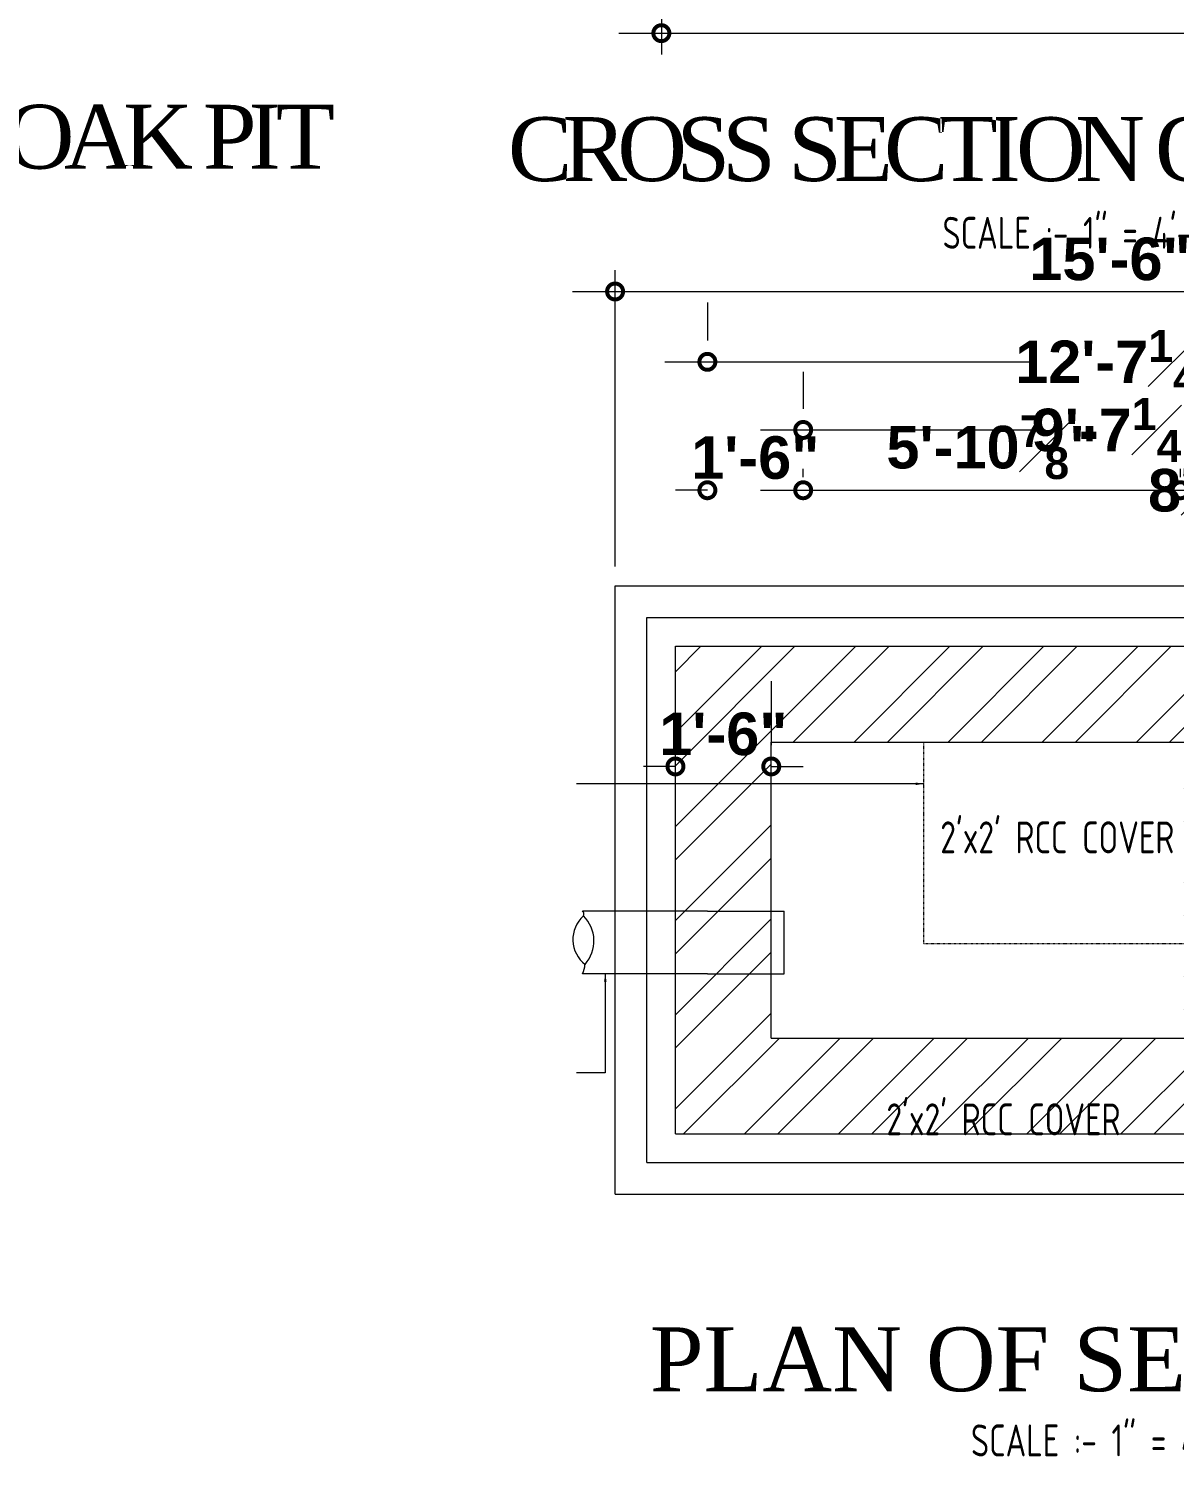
# Model space of a CAD drawing. Header units: inches. Extents: x -9998782 to 66725, y -6520505 to 8308.
# Drawn here: x -4995293.7 to -4995078.4, y -3259052.1 to -3258783.7 of the extents above; entities that cross this region are included whole.
import ezdxf

# ---------------------------------------------------------------- set-up
doc = ezdxf.new("R2010")
doc.units = ezdxf.units.IN
doc.header["$LTSCALE"] = 2
doc.header["$MEASUREMENT"] = 0
doc.header["$PDMODE"] = 34
doc.linetypes.add('ACAD_ISO02W100', pattern=[15, 12, -3])
doc.linetypes.add('HIDDEN', pattern=[0.375, 0.25, -0.125])
doc.layers.get('0').update_dxf_attribs({"linetype": 'CONTINUOUS'})
doc.layers.get('DEFPOINTS').update_dxf_attribs({"color": 141, "linetype": 'CONTINUOUS'})
for name, color, linetype, lineweight in [('1', 7, 'CONTINUOUS', 13), ('DIM_LINE', 173, 'CONTINUOUS', 20), ('dimensions', 7, 'CONTINUOUS', 15), ('HATCH', 60, 'ACAD_ISO02W100', 13), ('OUTLINE', 1, 'CONTINUOUS', 25), ('TEXT', 181, 'CONTINUOUS', 25), ('tile', 21, 'CONTINUOUS', 9)]:
    doc.layers.add(name, color=color, linetype=linetype, lineweight=lineweight)
doc.styles.add('int text 1in-4ft', font='trebuc.ttf', dxfattribs={"height": 3.5})
doc.styles.add('ordinary', font='times.ttf')
doc.styles.add('STYLE1', font='arialbd.ttf')
doc.dimstyles.new('dim 1in-4ft', dxfattribs={"dimscale": 0.5, "dimtxt": 3.5, "dimasz": 3, "dimexe": 6, "dimexo": 12, "dimgap": 1, "dimtad": 1, "dimzin": 0, "dimdsep": 46, "dimlunit": 4, "dimtxsty": 'int text 1in-4ft', "dimblk": 'DOT', "dimcen": 4, "dimdle": 6, "dimclrt": 7, "dimadec": 0, "dimazin": 0, "dimtfac": 1, "dimtofl": 0, "dimtmove": 0, "dimatfit": 3, "dimfxl": 7, "dimfxlon": 1, "dimtolj": 1, "dimtzin": 0, "dimarcsym": 0})
doc.dimstyles.new('Ronika', dxfattribs={"dimtxt": 8, "dimasz": 6, "dimexe": 4, "dimexo": 16, "dimgap": 2, "dimtad": 1, "dimdec": 3, "dimzin": 3, "dimdsep": 46, "dimlunit": 4, "dimtxsty": 'STYLE1', "dimblk": 'DOTSMALL', "dimcen": 2, "dimdle": 8, "dimclrd": 256, "dimclre": 7, "dimclrt": 256, "dimadec": 0, "dimazin": 0, "dimtfac": 0.75, "dimtdec": 3, "dimtix": 1, "dimtofl": 0, "dimtmove": 2, "dimatfit": 3, "dimfxl": 1, "dimfrac": 1, "dimtolj": 1, "dimtzin": 0, "dimlwd": 13, "dimlwe": 13, "dimarcsym": 0})

# ---------------------------------------------------------------- blocks, each defined once
blk = doc.blocks.new('_DOTSMALL')
at = {"color": 0, "linetype": 'ByBlock', "const_width": 0.5}
blk.add_lwpolyline([(-0.0625, 0, 1), (0.0625, 0, 1)], format="xyb", close=True, dxfattribs=at)
blk = doc.blocks.new('*D113')
at = {"layer": 'DEFPOINTS', "color": 0, "transparency": 16777216}
for p in [(-176552.13, 44149.44), (-176703.43, 44144.59), (-176552.13, 44144.59)]:
    blk.add_point(p, dxfattribs=at)
at = {"layer": 'DIM_LINE', "color": 7, "lineweight": 13, "transparency": 16777216}
for p, q in [((-176703.43, 44160.59), (-176703.43, 44153.44)), ((-176552.13, 44160.59), (-176552.13, 44153.44))]:
    blk.add_line(p, q, dxfattribs=at)
at = {"layer": 'DIM_LINE', "lineweight": 13, "transparency": 16777216}
for p, q in [((-176711.43, 44149.44), (-176642.54, 44149.44)), ((-176544.13, 44149.44), (-176609.04, 44149.44))]:
    blk.add_line(p, q, dxfattribs=at)
at = {"layer": 'DIM_LINE', "lineweight": 13, "transparency": 16777216, "xscale": 6, "yscale": 6, "zscale": 6, "rotation": 180}
blk.add_blockref('_DOTSMALL', (-176703.43, 44149.44), dxfattribs=at)
at = {"layer": 'DIM_LINE', "lineweight": 13, "transparency": 16777216, "xscale": 6, "yscale": 6, "zscale": 6}
blk.add_blockref('_DOTSMALL', (-176552.13, 44149.44), dxfattribs=at)
at = {"layer": 'DIM_LINE', "transparency": 16777216, "insert": (-176625.79, 44149.44), "char_height": 8, "attachment_point": 5, "style": 'STYLE1'}
blk.add_mtext('\\A1;12\'-7{\\H0.750000x;\\S1#4;}"', dxfattribs=at)
blk = doc.blocks.new('*D114')
at = {"layer": 'DEFPOINTS', "color": 0, "transparency": 16777216}
for p in [(-176570.13, 44136.64), (-176685.43, 44131.59), (-176570.13, 44131.59)]:
    blk.add_point(p, dxfattribs=at)
at = {"layer": 'DIM_LINE', "color": 7, "lineweight": 13, "transparency": 16777216}
for p, q in [((-176685.43, 44147.59), (-176685.43, 44140.64)), ((-176570.13, 44147.59), (-176570.13, 44140.64))]:
    blk.add_line(p, q, dxfattribs=at)
at = {"layer": 'DIM_LINE', "lineweight": 13, "transparency": 16777216}
for p, q in [((-176693.43, 44136.64), (-176640.3, 44136.64)), ((-176562.13, 44136.64), (-176611.28, 44136.64))]:
    blk.add_line(p, q, dxfattribs=at)
at = {"layer": 'DIM_LINE', "lineweight": 13, "transparency": 16777216, "xscale": 6, "yscale": 6, "zscale": 6, "rotation": 180}
blk.add_blockref('_DOTSMALL', (-176685.43, 44136.64), dxfattribs=at)
at = {"layer": 'DIM_LINE', "lineweight": 13, "transparency": 16777216, "xscale": 6, "yscale": 6, "zscale": 6}
blk.add_blockref('_DOTSMALL', (-176570.13, 44136.64), dxfattribs=at)
at = {"layer": 'DIM_LINE', "transparency": 16777216, "insert": (-176625.79, 44136.64), "char_height": 8, "attachment_point": 5, "style": 'STYLE1'}
blk.add_mtext('\\A1;9\'-7{\\H0.750000x;\\S1#4;}"', dxfattribs=at)
blk = doc.blocks.new('*D115')
at = {"layer": 'DEFPOINTS', "color": 0, "transparency": 16777216}
for p in [(-176709.43, 44079.4), (-176709.43, 44073.4), (-176691.43, 44073.4)]:
    blk.add_point(p, dxfattribs=at)
at = {"layer": 'OUTLINE', "color": 7, "lineweight": 13, "transparency": 16777216}
for p, q in [((-176691.43, 44089.4), (-176691.43, 44077.4)), ((-176709.43, 44063.4), (-176709.43, 44069.4))]:
    blk.add_line(p, q, dxfattribs=at)
at = {"layer": 'OUTLINE', "lineweight": 13, "transparency": 16777216}
for p, q in [((-176709.43, 44073.4), (-176715.43, 44073.4)), ((-176691.43, 44073.4), (-176685.43, 44073.4))]:
    blk.add_line(p, q, dxfattribs=at)
at = {"layer": 'OUTLINE', "lineweight": 13, "transparency": 16777216, "xscale": 6, "yscale": 6, "zscale": 6}
blk.add_blockref('_DOTSMALL', (-176709.43, 44073.4), dxfattribs=at)
at = {"layer": 'OUTLINE', "lineweight": 13, "transparency": 16777216, "xscale": 6, "yscale": 6, "zscale": 6, "rotation": 180}
blk.add_blockref('_DOTSMALL', (-176691.43, 44073.4), dxfattribs=at)
at = {"layer": 'OUTLINE', "transparency": 16777216, "insert": (-176700.43, 44079.48), "char_height": 8, "attachment_point": 5, "style": 'STYLE1'}
blk.add_mtext('\\A1;1\'-6"', dxfattribs=at)
blk = doc.blocks.new('*D119')
at = {"layer": 'DEFPOINTS', "color": 0, "transparency": 16777216}
for p in [(-176685.43, 44125.31), (-176703.43, 44111.77), (-176685.43, 44111.77)]:
    blk.add_point(p, dxfattribs=at)
at = {"layer": 'DIM_LINE', "color": 7, "lineweight": 13, "transparency": 16777216}
for p, q in [((-176703.43, 44127.77), (-176703.43, 44129.31)), ((-176685.43, 44127.77), (-176685.43, 44129.31))]:
    blk.add_line(p, q, dxfattribs=at)
at = {"layer": 'DIM_LINE', "lineweight": 13, "transparency": 16777216}
for p, q in [((-176703.43, 44125.31), (-176709.43, 44125.31)), ((-176685.43, 44125.31), (-176679.43, 44125.31))]:
    blk.add_line(p, q, dxfattribs=at)
at = {"layer": 'DIM_LINE', "lineweight": 13, "transparency": 16777216, "xscale": 6, "yscale": 6, "zscale": 6}
blk.add_blockref('_DOTSMALL', (-176703.43, 44125.31), dxfattribs=at)
at = {"layer": 'DIM_LINE', "lineweight": 13, "transparency": 16777216, "xscale": 6, "yscale": 6, "zscale": 6, "rotation": 180}
blk.add_blockref('_DOTSMALL', (-176685.43, 44125.31), dxfattribs=at)
at = {"layer": 'DIM_LINE', "transparency": 16777216, "insert": (-176694.43, 44131.4), "char_height": 8, "attachment_point": 5, "style": 'STYLE1'}
blk.add_mtext('\\A1;1\'-6"', dxfattribs=at)
blk = doc.blocks.new('*D120')
at = {"layer": 'DEFPOINTS', "color": 0, "transparency": 16777216}
for p in [(-176614.52, 44125.31), (-176685.43, 44111.77), (-176614.52, 44111.77)]:
    blk.add_point(p, dxfattribs=at)
at = {"layer": 'DIM_LINE', "color": 7, "lineweight": 13, "transparency": 16777216}
for p, q in [((-176685.43, 44127.77), (-176685.43, 44129.31)), ((-176614.52, 44127.77), (-176614.52, 44129.31))]:
    blk.add_line(p, q, dxfattribs=at)
at = {"layer": 'DIM_LINE', "lineweight": 13, "transparency": 16777216}
blk.add_line((-176693.43, 44125.31), (-176606.52, 44125.31), dxfattribs=at)
at = {"layer": 'DIM_LINE', "lineweight": 13, "transparency": 16777216, "xscale": 6, "yscale": 6, "zscale": 6, "rotation": 180}
blk.add_blockref('_DOTSMALL', (-176685.43, 44125.31), dxfattribs=at)
at = {"layer": 'DIM_LINE', "lineweight": 13, "transparency": 16777216, "xscale": 6, "yscale": 6, "zscale": 6}
blk.add_blockref('_DOTSMALL', (-176614.52, 44125.31), dxfattribs=at)
at = {"layer": 'DIM_LINE', "transparency": 16777216, "insert": (-176649.97, 44133.41), "char_height": 8, "attachment_point": 5, "style": 'STYLE1'}
blk.add_mtext('\\A1;5\'-10{\\H0.750000x;\\S7#8;}"', dxfattribs=at)
blk = doc.blocks.new('*D121')
at = {"layer": 'DEFPOINTS', "color": 0, "transparency": 16777216}
for p in [(-176605.91, 44125.31), (-176614.52, 44111.77), (-176605.91, 44111.77)]:
    blk.add_point(p, dxfattribs=at)
at = {"layer": 'DIM_LINE', "color": 7, "lineweight": 13, "transparency": 16777216}
for p, q in [((-176614.52, 44127.77), (-176614.52, 44129.31)), ((-176605.91, 44127.77), (-176605.91, 44129.31))]:
    blk.add_line(p, q, dxfattribs=at)
at = {"layer": 'DIM_LINE', "lineweight": 13, "transparency": 16777216}
blk.add_line((-176622.52, 44125.31), (-176597.91, 44125.31), dxfattribs=at)
at = {"layer": 'DIM_LINE', "lineweight": 13, "transparency": 16777216, "xscale": 6, "yscale": 6, "zscale": 6, "rotation": 180}
blk.add_blockref('_DOTSMALL', (-176614.52, 44125.31), dxfattribs=at)
at = {"layer": 'DIM_LINE', "lineweight": 13, "transparency": 16777216, "xscale": 6, "yscale": 6, "zscale": 6}
blk.add_blockref('_DOTSMALL', (-176605.91, 44125.31), dxfattribs=at)
at = {"layer": 'DIM_LINE', "transparency": 16777216, "insert": (-176610.22, 44125.31), "char_height": 8, "attachment_point": 5, "style": 'STYLE1'}
blk.add_mtext('\\A1;8{\\H0.750000x;\\S5#8;}"', dxfattribs=at)
blk = doc.blocks.new('_Dot')
at = {"layer": 'TEXT', "color": 0, "lineweight": -2}
blk.add_line((-0.5, 0), (-1, 0), dxfattribs=at)
at = {"layer": 'TEXT', "color": 0, "const_width": 0.5}
blk.add_lwpolyline([(-0.25, 0, 1), (0.25, 0, 1)], format="xyb", close=True, dxfattribs=at)
blk = doc.blocks.new('*D144')
at = {"layer": 'DEFPOINTS', "color": 0, "transparency": 16777216}
for p in [(-176534.79, 44162.66), (-176720.77, 44095), (-176534.79, 44095)]:
    blk.add_point(p, dxfattribs=at)
at = {"layer": 'DIM_LINE', "color": 7, "lineweight": 13, "transparency": 16777216}
for p, q in [((-176720.77, 44111), (-176720.77, 44166.66)), ((-176534.79, 44111), (-176534.79, 44166.66))]:
    blk.add_line(p, q, dxfattribs=at)
at = {"layer": 'DIM_LINE', "lineweight": 13, "transparency": 16777216}
blk.add_line((-176728.77, 44162.66), (-176526.79, 44162.66), dxfattribs=at)
at = {"layer": 'DIM_LINE', "lineweight": 13, "transparency": 16777216, "xscale": 6, "yscale": 6, "zscale": 6, "rotation": 180}
blk.add_blockref('_DOTSMALL', (-176720.77, 44162.66), dxfattribs=at)
at = {"layer": 'DIM_LINE', "lineweight": 13, "transparency": 16777216, "xscale": 6, "yscale": 6, "zscale": 6}
blk.add_blockref('_DOTSMALL', (-176534.79, 44162.66), dxfattribs=at)
at = {"layer": 'DIM_LINE', "transparency": 16777216, "insert": (-176627.78, 44168.74), "char_height": 8, "attachment_point": 5, "style": 'STYLE1'}
blk.add_mtext('\\A1;15\'-6"', dxfattribs=at)
blk = doc.blocks.new('HJGHG')
at = {"layer": 'TEXT', "insert": (-170946.4416, 55396.5215), "char_height": 12, "width": 950.154532, "attachment_point": 1, "style": 'ordinary'}
blk.add_mtext('{\\fTimes New Roman|b0|i0|c0|p18;\\T0.8;CROSS SECTION OF SOAK PIT}', dxfattribs=at)
blk = doc.blocks.new('*D142')
at = {"layer": 'DEFPOINTS', "color": 0, "transparency": 16777216}
for p in [(-176783.48, 43645.03), (-176597.06, 43645.03), (-176597.06, 43595.56)]:
    blk.add_point(p, dxfattribs=at)
at = {"layer": 'DIM_LINE', "color": 7, "lineweight": 13, "transparency": 16777216}
for p, q in [((-176783.48, 43629.03), (-176783.48, 43591.56)), ((-176597.06, 43629.03), (-176597.06, 43591.56))]:
    blk.add_line(p, q, dxfattribs=at)
at = {"layer": 'DIM_LINE', "lineweight": 13, "transparency": 16777216}
blk.add_line((-176791.48, 43595.56), (-176589.06, 43595.56), dxfattribs=at)
at = {"layer": 'DIM_LINE', "lineweight": 13, "transparency": 16777216, "xscale": 6, "yscale": 6, "zscale": 6, "rotation": 180}
blk.add_blockref('_DOTSMALL', (-176783.48, 43595.56), dxfattribs=at)
at = {"layer": 'DIM_LINE', "lineweight": 13, "transparency": 16777216, "xscale": 6, "yscale": 6, "zscale": 6}
blk.add_blockref('_DOTSMALL', (-176597.06, 43595.56), dxfattribs=at)
at = {"layer": 'DIM_LINE', "transparency": 16777216, "insert": (-176690.27, 43603.75), "char_height": 8, "attachment_point": 5, "style": 'STYLE1'}
blk.add_mtext('\\A1;15\'-6{\\H0.750000x;\\S3#8;}"', dxfattribs=at)
blk = doc.blocks.new('*D148')
at = {"layer": 'DEFPOINTS', "color": 0, "transparency": 16777216}
for p in [(-176783.48, 43649.01), (-176597.06, 43649.01), (-176597.06, 43595.56)]:
    blk.add_point(p, dxfattribs=at)
at = {"layer": 'DIM_LINE', "color": 7, "lineweight": 13, "transparency": 16777216}
for p, q in [((-176783.48, 43633.01), (-176783.48, 43591.56)), ((-176597.06, 43633.01), (-176597.06, 43591.56))]:
    blk.add_line(p, q, dxfattribs=at)
at = {"layer": 'DIM_LINE', "lineweight": 13, "transparency": 16777216}
blk.add_line((-176791.48, 43595.56), (-176589.06, 43595.56), dxfattribs=at)
at = {"layer": 'DIM_LINE', "lineweight": 13, "transparency": 16777216, "xscale": 6, "yscale": 6, "zscale": 6, "rotation": 180}
blk.add_blockref('_DOTSMALL', (-176783.48, 43595.56), dxfattribs=at)
at = {"layer": 'DIM_LINE', "lineweight": 13, "transparency": 16777216, "xscale": 6, "yscale": 6, "zscale": 6}
blk.add_blockref('_DOTSMALL', (-176597.06, 43595.56), dxfattribs=at)
at = {"layer": 'DIM_LINE', "transparency": 16777216, "insert": (-176690.27, 43603.75), "char_height": 8, "attachment_point": 5, "style": 'STYLE1'}
blk.add_mtext('\\A1;15\'-6{\\H0.750000x;\\S3#8;}"', dxfattribs=at)
blk = doc.blocks.new('DSTFG')
at = {"layer": 'HATCH', "lineweight": 9, "ltscale": 5}
h = blk.add_hatch(dxfattribs=at)
h.set_pattern_fill('STEEL', color=256, scale=100, style=0)
h.set_pattern_definition([(45, (-304763.27, 177538.813), (-8.8388348, 8.8388348), []), (45, (-304763.27, 177545.063), (-8.8388348, 8.8388348), [])])
h.paths.add_polyline_path([(-171179.4574, 55930.718), (-171052.1633, 55930.718), (-171052.1633, 55875.0831), (-171179.4574, 55875.0831)], flags=16)
h.paths.add_polyline_path([(-171197.4574, 55948.718), (-171034.1633, 55948.718), (-171034.1633, 55857.0831), (-171197.4574, 55857.0831)])
h.paths.add_polyline_path([(-171101.8915, 55930.718), (-171093.9402, 55930.718), (-171093.9402, 55875.0831), (-171101.8915, 55875.0831)], flags=0)
at = {"layer": '1', "color": 5}
for p, q in [((-171208.8001, 55845.7404), (-171208.8001, 55960.0606)), ((-171208.8001, 55960.0606), (-171022.8207, 55960.0606)), ((-171202.8487, 55851.6917), (-171202.8487, 55954.1093)), ((-171202.8487, 55954.1093), (-171028.772, 55954.1093)), ((-171191.4574, 55898.9248), (-171214.9357, 55898.9248)), ((-171191.4574, 55898.9248), (-171177.0066, 55898.9248)), ((-171177.0066, 55887.1857), (-171177.0066, 55898.9248)), ((-171191.4574, 55887.1857), (-171214.9357, 55887.1857)), ((-171191.4574, 55887.1857), (-171177.0066, 55887.1857)), ((-171202.8487, 55851.6917), (-171028.772, 55851.6917)), ((-171208.8001, 55845.7404), (-171022.8207, 55845.7404))]:
    blk.add_line(p, q, dxfattribs=at)
at = {"layer": '1', "color": 1}
for p, q in [((-171197.4574, 55857.0831), (-171197.4574, 55948.718)), ((-171197.4574, 55948.718), (-171034.1633, 55948.718)), ((-171179.4574, 55875.0831), (-171179.4574, 55930.718)), ((-171179.4574, 55930.718), (-171101.8915, 55930.718)), ((-171179.4574, 55875.0831), (-171101.8915, 55875.0831)), ((-171197.4574, 55857.0831), (-171034.1633, 55857.0831))]:
    blk.add_line(p, q, dxfattribs=at)
at = {"layer": '1', "color": 6, "linetype": 'HIDDEN', "ltscale": 0.2}
for p, q in [((-171150.8157, 55930.718), (-171101.8915, 55930.718)), ((-171150.8157, 55892.8518), (-171150.8157, 55930.718)), ((-171150.8157, 55892.8518), (-171101.8915, 55892.8518))]:
    blk.add_line(p, q, dxfattribs=at)
at = {"layer": '1', "color": 5}
for centre, radius, start, end in [((-171210.8033, 55893.6172), 5.9331, 131.690397, 232.473836), ((-171215.2615, 55898.4009), 0.617, 320.523056, 58.1258), ((-171219.3435, 55893.3422), 6.5763, 318.054368, 45.68746), ((-171217.8216, 55888.8844), 3.3487, 329.518962, 1.281376), ((-171214.4514, 55888.99), 0.0381, 234.00888, 305.99112)]:
    blk.add_arc(centre, radius, start, end, dxfattribs=at)
at = {"char_height": 6, "width": 136.473322, "attachment_point": 5, "style": 'ordinary'}
for s, insert in [("{\\Fisocp3|c0;\\W0.8;2'x2' RCC COVER}", (-171125.7172, 55912.8122)), ("{\\Fisocp3|c0;\\W0.8;2'x2' RCC COVER}", (-171135.8303, 55859.8183)), ('{\\Fisocp3|c0;\\W0.8;SCALE :- 1" = 4\'-0" }', (-171115.7613, 55799.4691))]:
    blk.add_mtext(s, dxfattribs=dict(at, insert=insert))
at = {"layer": 'TEXT', "insert": (-171202.2481, 55820.732), "char_height": 12, "width": 222.326298, "attachment_point": 1, "style": 'ordinary'}
blk.add_mtext('{\\fTimes New Roman|b0|i0|c0|p18;PLAN OF SEPTIC TANK}', dxfattribs=at)
at = {"layer": 'DIM_LINE'}
for base, p1, p2, picture, middle, set_off in [((-171022.8207, 56015.3933), (-171208.8001, 55947.7414), (-171022.8207, 55947.7414), '*D144', (-171115.8104, 56021.4779), (5511.9712, 11852.7381)), ((-171102.54886, 55978.05139), (-171173.45744, 55964.50435), (-171102.54886, 55964.50435), '*D120', (-171138.00315, 55986.14416), (5511.97116, 11852.73811)), ((-171173.4574, 55978.0514), (-171191.4574, 55964.5043), (-171173.4574, 55964.5043), '*D119', (-171182.4574, 55984.136), (5511.9712, 11852.7381))]:
    dim = blk.add_linear_dim(base=base, p1=p1, p2=p2, dimstyle='Ronika', dxfattribs=at)
    dim.commit()
    dim.dimension.update_dxf_attribs({"geometry": picture, "text_midpoint": middle, "insert": set_off})
for base, p1, p2, picture, middle in [((-171040.1633, 56002.1777), (-171191.4574, 55997.3322), (-171040.1633, 55997.3322), '*D113', (-171113.8185, 56002.1777)), ((-171058.1633, 55989.3802), (-171173.4574, 55984.3284), (-171058.1633, 55984.3284), '*D114', (-171113.8185, 55989.3802)), ((-171093.9402, 55978.0514), (-171102.5489, 55964.5043), (-171093.9402, 55964.5043), '*D121', (-171098.2445, 55978.0514))]:
    dim = blk.add_linear_dim(base=base, p1=p1, p2=p2, dimstyle='Ronika', dxfattribs=at)
    dim.commit()
    dim.dimension.update_dxf_attribs({"geometry": picture, "text_midpoint": middle, "dimtype": 128, "insert": (5511.9712, 11852.7381)})
at = {"layer": 'OUTLINE'}
dim = blk.add_linear_dim(base=(-171197.4574, 55926.1385), p1=(-171179.4574, 55926.1385), p2=(-171197.4574, 55932.1385), dimstyle='Ronika', dxfattribs=at)
dim.commit()
dim.dimension.update_dxf_attribs({"geometry": '*D115', "text_midpoint": (-171188.4574, 55932.2231), "insert": (5511.9712, 11852.7381)})
at = {"layer": 'dimensions', "ltscale": 0.5}
for points in [[(-171150.8157, 55922.8773), (-171216.0612, 55922.8773)], [(-171210.6406, 55887.1857), (-171210.6406, 55868.5866), (-171216.0612, 55868.5866)]]:
    blk.add_leader(points, dimstyle='dim 1in-4ft', override={"dimgap": 1, "dimtad": 0}, dxfattribs=at)
blk = doc.blocks.new('TGCV')
at = {"insert": (-171192.5093, 55410.7772), "char_height": 6, "width": 136.473322, "attachment_point": 5, "style": 'ordinary'}
blk.add_mtext('{\\Fisocp3|c0;\\W0.8;SCALE :- 1" = 4\'-0" }', dxfattribs=at)
at = {"layer": 'TEXT', "insert": (-171300.3298, 55432.5155), "char_height": 12, "width": 950.154532, "attachment_point": 1, "style": 'ordinary'}
blk.add_mtext('{\\fTimes New Roman|b0|i0|c0|p18;\\T0.8;CROSS SECTION OF SEPTIC TANK}', dxfattribs=at)
at = {"layer": 'DIM_LINE'}
for p1, p2, picture in [((-171271.5115, 55501.7472), (-171085.0938, 55501.7472), '*D148'), ((-171271.5115, 55497.7715), (-171085.0938, 55497.7715), '*D142')]:
    dim = blk.add_linear_dim(base=(-171085.0938, 55448.2965), p1=p1, p2=p2, dimstyle='Ronika', dxfattribs=at)
    dim.commit()
    dim.dimension.update_dxf_attribs({"geometry": picture, "text_midpoint": (-171178.3027, 55456.4916), "insert": (5511.9712, 11852.7381)})

msp = doc.modelspace()

# ---------------------------------------------------------------- block references
at = {"layer": 'tile'}
for name, p in [('TGCV', (-4823903.32, -3314232.89)), ('HJGHG', (-4824505.42, -3314194.57)), ('DSTFG', (-4823974.72, -3314848.54))]:
    msp.add_blockref(name, p, dxfattribs=at)

doc.saveas('drawing.dxf')
